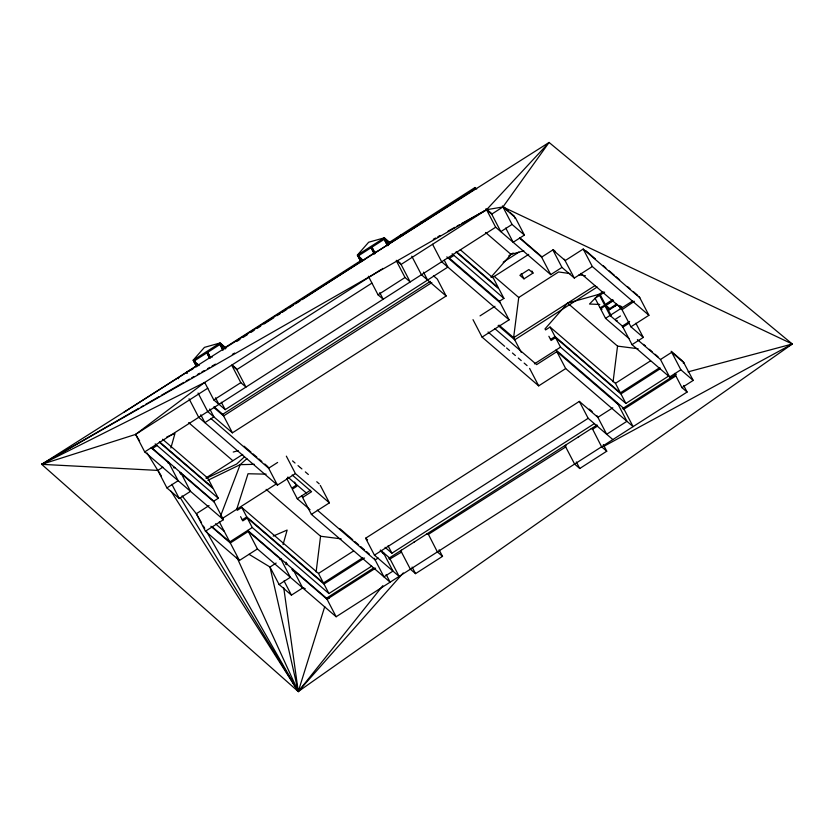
<?xml version="1.0" encoding="UTF-8"?>
<svg xmlns="http://www.w3.org/2000/svg" width="834" height="834" viewBox="0 0 834 834"><rect width="100%" height="100%" fill="white"/><g stroke="black" fill="none" stroke-linecap="round" stroke-linejoin="round"><path stroke-width="1.25" d="M316.117 571.947L320.569 536.231L266.14 489.36M613.073 381.826L617.535 346.11L567.62 303.128L545.019 328.877L545.572 329.93L550.075 327.053L615.429 383.327L620.381 392.845L659.882 367.554M570.091 273.594L558.603 271.967L518.738 297.488L513.619 337.697L521.281 352.417M170.876 448.004L174.973 433.451L166.821 436.974M283.049 544.602L287.146 530.049L273.177 536.095M171.022 491.216L298.27 691.542L792.3 344.004L549.085 142.458L41.7 464.34L298.27 691.542L324.739 606.631M220.572 515.996L240.15 464.653L246.885 458.669M461.629 223.554L486.556 209.72L491.706 214.15L502.954 206.947L549.085 142.458L486.556 209.72L401.071 264.451L396.265 260.312M180.269 497.669L298.27 691.542L382.837 585.676M196.595 366.877L193.144 360.236L204.434 347.371L220.134 342.951L225.284 347.382L225.837 348.445L225.086 348.925L225.493 348.153L220.687 344.015L193.697 361.299L198.836 365.73M360.83 261.73L357.369 255.1L368.67 242.225L384.37 237.815L389.509 242.246L390.062 243.299L384.912 238.868L357.922 256.153L363.061 260.583L360.799 258.05M490.955 277.232L511.013 254.391L523.835 250.784M206.019 530.612L298.27 691.542L403.291 572.906M244.341 456.928L236.7 464.006L206.29 478.341M395.869 239.348L400.758 235.042L401.654 236.397M162.891 467.155L157.814 470.407L41.7 464.34L135.608 434.41L204.705 382.441L381.023 269.559M193.144 360.236L220.134 342.951L223.595 349.592M357.369 255.1L384.37 237.815L388.404 245.571M196.991 365.344L194.791 361.112L194.041 361.591L196.24 365.824M209.574 358.182L206.822 352.897L207.906 352.709L210.116 356.942M222.688 349.78L219.936 344.494L221.031 344.306L223.231 348.539M361.768 261.261L359.016 255.965L358.266 256.455L361.018 261.74M374.341 254.099L371.047 247.75L372.131 247.573L374.893 252.858M387.466 245.696L384.161 239.348L385.256 239.17L388.008 244.456M124.047 412.204L198.294 364.666L196.574 363.197M225.284 347.382L362.519 259.53M389.509 242.246L474.994 187.514L476.714 188.995M198.492 365.428L199.243 364.948M212.368 356.556L211.961 357.327M362.727 260.291L363.812 260.104M376.593 251.409L302.075 299.635M389.718 243.007L389.311 243.778M186.837 373.413L187.587 372.934M236.731 341.471L239.994 339.375M243.257 337.29L247.615 334.497M250.888 332.412L254.151 330.316M257.425 328.221L260.688 326.136M263.951 324.04L273.761 317.764M277.024 315.669L280.297 313.584M282.465 312.187L286.823 309.393M289.002 308.007L293.359 305.213M295.538 303.816L299.896 301.032M376.937 251.701L475.547 188.567L474.994 187.514M382.055 268.902L382.806 268.423M182.062 495.896L196.344 513.723L205.445 531.216L223.449 519.697L144.72 451.903L135.608 434.41L207.802 388.185M371.881 283.133L236.846 369.587L231.696 365.156L240.807 382.65L245.947 387.091L236.293 368.534L232.384 365.167M138.715 408.379L41.7 464.34L204.705 382.441L213.806 399.934L240.807 382.65M368.378 276.242L378.031 294.798L405.032 277.513L410.182 281.944L401.071 264.451M144.72 451.903L495.667 227.213L550.721 274.626L561.97 267.422L574.324 278.056L592.317 266.536L648.925 315.283L630.931 326.803L620.069 305.942M157.053 445.533L152.559 448.411L213.785 501.151L223.449 519.697M454.009 255.412L449.516 258.29L499.43 301.282L509.084 319.829L482.083 337.113L473.003 319.651M514.557 218.06L515.308 217.58L524.409 235.073L513.16 242.277L505.758 228.068M524.409 235.073L512.055 224.44L500.807 231.643L491.153 213.087L486.868 209.397M218.331 403.729L225.19 409.64L447.848 267.099L444.324 260.333M213.973 406.731L222.751 414.289L430.334 281.392M431.835 282.601L223.595 415.926L213.848 407.524M167.759 462.63L168.51 462.151L178.163 480.707L166.915 487.9L157.814 470.407L147.045 452.956M168.103 462.922L168.854 462.443M174.514 467.321L173.764 467.801L174.848 467.613M198.054 393.022L207.708 411.569L232.405 432.836L446.127 296.007L437.318 279.098L433.419 275.731M508.855 255.767L513.191 252.983M503.194 262.22L518.884 252.17M180.509 472.492L179.769 472.972L180.853 472.784L190.517 491.341L179.268 498.534L166.915 487.9M180.655 474.327L181.405 473.848L214.338 502.204M491.872 277.232L494.281 276.419L528.714 254.37M639.824 297.79L583.216 249.043L565.223 260.562L552.869 249.929L541.62 257.133L519.467 238.055M206.019 477.924L242.736 454.415M532.999 273.083L528.881 269.538L519.884 275.303L524.002 278.848L532.999 273.083L531.894 270.967M499.43 301.282L503.924 298.395L498.972 288.877L456.052 251.92M480.03 315.877L494.948 306.318M213.785 501.151L218.289 498.263L213.337 488.745L159.273 442.197M209.053 505.592L196.344 513.723L201.505 522.73M277.628 462.453L268.631 468.208L210.783 418.397M221.927 518.738L276.7 483.668M362.926 557.675L323.425 582.966L318.473 573.448L241.797 507.426L237.294 510.304L236.741 509.24L248.021 473.754L266.14 474.15M288.585 477.465L286.792 478.612L291.744 488.13L296.237 485.252M189.047 398.777L198.711 417.334L277.441 485.127L295.434 473.608L329.399 502.85L311.405 514.38L301.741 495.823M594.934 285.645L513.619 337.697L498.982 325.093M597.186 287.021L514.724 339.813L498.138 325.531M242.246 519.822L246.749 516.934L323.425 582.966M371.724 566.14L328.93 593.537L323.978 584.019L247.302 517.997L242.798 520.875L240.599 516.642M603.107 291.692L599.02 294.308L589.492 304.035L599.782 304.462M604.65 292.108L595.069 298.249L600.021 307.756L601.971 309.445M328.93 593.537L252.254 527.515L229.757 541.912L212.284 526.88M294.59 482.083L296.789 486.305L292.296 489.193L297.248 498.711L310.373 490.309M302.596 497.46L311.593 491.695L292.192 474.984M550.523 339.448L555.027 336.571L620.381 392.845M600.021 307.756L604.859 305.171M612.854 299.542L605.265 304.4L600.313 294.882M612.135 300.949L605.64 305.108L608.017 309.685L616.691 304.139M668.68 376.019L625.886 403.416L620.934 393.898L555.58 337.624L551.076 340.501L548.876 336.279M605.067 305.932L600.574 308.82L605.526 318.338L628.93 338.489M610.53 308.59L608.361 309.977L605.984 305.4L613.563 300.542M614.627 305.525L616.67 304.452M612.698 307.204L617.035 304.431M617.066 304.869L608.403 310.415L611.114 315.273L610.363 315.752M619.725 306.922L620.85 306.203L622.393 307.527M534.438 363.843L560.531 347.142L625.886 403.416M605.526 318.338L632.777 300.886M634.372 301.272L622.164 309.602M615.575 319.109L620.454 315.992M205.445 531.216L239.41 560.469L257.414 548.939L336.144 616.743L687.091 392.053L683.682 385.496M616.024 320.621L617.118 320.444L616.368 320.923M622.028 325.792L623.123 325.604M567.62 303.128L599.02 294.308L610.029 315.45L622.372 326.084L629.628 321.444M622.925 327.147L629.086 323.196M482.083 337.113L538.691 385.861L565.692 368.576L633.1 426.622L623.446 408.066L556.028 350.019L565.692 368.576M279.943 559.228L280.683 558.749L290.347 577.305L279.098 584.509L269.987 567.016L249.043 554.329M280.276 559.531L281.027 559.051M236.783 557.122L298.27 691.542L269.987 567.016L276.158 563.065M285.937 564.399L286.688 563.92M286.281 564.701L287.032 564.222L285.958 562.147M622.372 326.084L632.026 344.64L643.275 337.436L635.883 323.227M291.942 569.57L292.692 569.09M292.286 569.872L293.036 569.393L302.69 587.939L291.441 595.142L279.098 584.509M292.838 570.925L293.589 570.446L327.032 599.25L329.305 598.02M380.377 550.023L389.478 557.863L399.132 576.409L374.435 555.142L365.626 538.222L579.349 401.394L597.874 417.344L612.792 407.795M318.473 573.448L353.585 550.961M615.429 383.327L650.541 360.841M637.374 339.584L660.486 359.496L671.735 352.292L684.089 362.926L683.338 363.405M323.978 584.019L364.573 558.029M620.934 393.898L660.434 368.607M374.435 555.142L588.158 418.314L612.854 439.581M616.514 403.229L617.264 402.749L626.928 421.306L606.683 434.264L597.019 415.718M382.9 553.317L383.64 552.838M378.156 558.019L375.154 559.937L317.306 510.127M385.058 547.302L391.917 553.213L594.444 423.547M632.026 344.64L669.598 376.989L680.846 369.785L693.2 380.419L681.951 387.622L674.55 373.413M622.352 408.253L623.102 407.774M257.414 548.939L247.75 530.393L326.49 598.186L373.997 567.777M388.727 558.342L597.061 424.965M623.446 408.066L676.353 374.195M566.046 445.335L564.952 445.523L574.605 464.069L579.755 468.499L606.745 451.215L603.336 444.658M327.032 599.25L375.634 568.142M389.28 559.395L401.623 552.014M428.269 534.438L565.848 446.868M592.494 429.291L597.613 426.018M623.248 409.609L675.821 375.946M401.477 550.179L400.727 550.659L410.38 569.215L415.53 573.646L442.52 556.361L439.111 549.804M140.977 407.075L143.229 405.783M145.481 404.48L159.023 396.671M161.275 395.368L183.845 382.358M186.097 381.055L189.485 379.095M191.737 377.802L193.999 376.499M197.377 374.549L199.639 373.246M201.891 371.943L204.142 370.64M207.53 368.691L209.793 367.387M212.044 366.084L215.433 364.135M232.352 354.377L234.604 353.074M41.7 464.34L486.556 209.72L502.954 206.947L792.3 344.004L603.712 446.398M433.315 239.275L435.577 238.013M437.84 236.752L440.112 235.501M448.035 231.091L454.832 227.328M457.105 226.066L459.367 224.805M207.854 480.321L240.15 464.653L254.391 464.34M187.045 371.87L192.81 369.087M233.228 452.049L238.201 450.652M688.04 371.87L792.3 344.004M617.535 346.11L638.114 348.737M320.569 536.231L341.158 538.858M579.036 274.855L585.426 275.752M302.971 587.616L305.265 588.721M585.968 250.836L595.455 258.999M603.18 265.65L605.818 267.923M609.164 270.81L614.575 275.46M616.117 276.794L619.641 279.828M627.366 286.479L630.004 288.752M633.319 291.598L637.729 295.403M503.684 206.999L508.406 211.065M509.689 212.17L514.411 216.225M553.609 249.981L555.496 251.607M564.326 259.218L574.324 278.056M580.808 273.406L621.611 308.549L620.527 308.736L618.745 305.307M671.526 351.531L682.254 360.768M683.192 361.57L693.2 380.419M502.954 206.947L515.308 217.58M614.721 305.703L615.409 306.297M630.931 326.803L643.275 337.436M605.984 305.4L609.758 308.653M606.172 306.693L609.185 309.487M519.874 237.826L541.068 256.08L550.721 274.626M643.567 344.338L645.495 345.995M649.342 349.31L652.23 351.802M655.128 354.294L658.016 356.775M681.951 387.622L687.091 392.053M485.565 232.477L511.013 254.391M494.281 276.419L518.738 297.488M460.305 249.752L493.467 278.306L498.419 287.824L456.479 251.701M452.111 253.776L503.924 298.395M446.816 256.872L500.275 302.909M618.119 404.386L556.883 351.656L536.637 364.614L494.666 328.481M509.084 319.829L441.676 261.782L432.565 244.289M589.346 409.098L592.192 411.558M446.127 296.007L421.431 274.74L411.767 256.194M488.046 332.005L504.633 346.298M506.592 347.976L509.522 350.499M512.441 353.022L515.37 355.534M518.3 358.057L521.229 360.58M524.159 363.103L527.088 365.626M397.505 260.792L400.518 263.388M591.202 428.718L592.286 428.53L601.606 446.784L606.745 451.215M372.131 247.573L375.091 253.619M578.827 436.641L578.077 437.12M359.016 255.965L361.424 260.959M378.031 294.798L383.181 299.229L379.762 292.671M426.966 533.854L428.061 533.677L437.381 551.931L442.52 556.361M207.906 352.709L210.314 357.703M414.602 541.777L413.852 542.256M194.791 361.112L197.199 366.105M292.578 460.91L295.038 463.037M298.03 465.601L299.677 467.019M300.188 467.467L301.908 468.937M305.338 471.898L308.351 474.494M316.764 481.729L319.224 483.856M213.806 399.934L218.956 404.365L215.537 397.808M365.626 538.222L367.575 539.9M380.252 550.815L384.151 554.183M287.803 477.069L306.245 492.946M244.112 446.2L251.013 452.143M252.983 453.842L256.935 457.24M258.905 458.94L261.866 461.483M264.826 464.027L267.787 466.581L277.441 485.127M339.991 528.756L352.73 539.734M354.69 541.422L358.62 544.8M360.58 546.489L364.5 549.867M366.46 551.555L369.399 554.089M297.248 498.711L310.029 509.71M311.405 514.38L390.135 582.174L386.152 574.522M188.651 422.629L232.769 460.629M162.609 439.237L207.833 478.174L212.785 487.692L159.701 441.978M155.155 443.897L218.289 498.263M151.204 447.837L169.062 463.214M281.235 559.812L248.303 531.446L230.309 542.976L210.898 526.264M158.147 470.71L161.285 475.88M215.516 523.825L224.252 531.341M135.608 434.41L139.643 440.957M203.444 526.108L204.726 528.36M671.193 351.239L680.846 369.785M639.271 296.727L648.925 315.283M660.486 359.496L669.598 376.989M583.216 249.043L592.317 266.536M552.869 249.929L561.97 267.422M502.402 205.894L512.055 224.44M550.075 327.053L555.027 336.571M555.58 337.624L560.531 347.142M521.25 273.562L524.002 278.848M486.003 208.656L495.667 227.213M579.349 401.394L588.158 418.314M529.6 368.399L538.691 385.861M576.336 461.942L579.755 468.499M421.003 222.084L421.556 223.137M423.495 272.165L427.602 280.057M396.494 261.115L405.032 277.513M384.505 239.65L387.257 244.935M371.391 248.052L374.143 253.338M412.111 567.078L415.53 573.646M388.06 545.811L391.917 553.213M383.306 552.546L392.96 571.092L383.963 576.857L374.299 558.311M320.308 485.398L329.399 502.85M286.343 456.146L295.434 473.608M220.28 344.786L223.032 350.072M207.155 353.189L209.907 358.474M326.49 598.186L336.144 616.743M221.333 402.238L225.19 409.64M222.751 414.289L232.405 432.836M209.772 408.994L213.879 416.885L204.883 422.65L200.775 414.759M178.038 377.635L178.591 378.688M284.05 580.923L291.441 595.142M241.797 507.426L246.749 516.934M247.302 517.997L252.254 527.515M219.3 521.823L239.41 560.469M171.867 484.325L179.268 498.534M283.768 587.887L298.27 691.542"/></g></svg>
